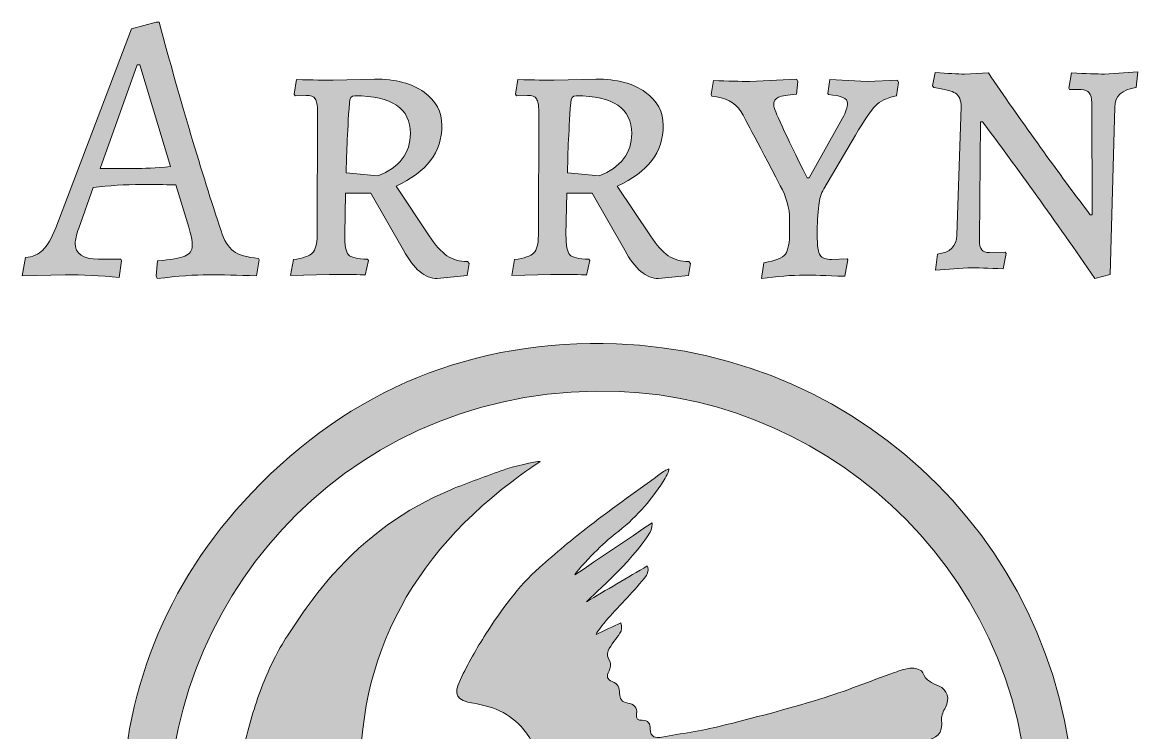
# Model space of a CAD drawing. Header units: inches. Extents: x 31.65 to 37.6, y -31.99 to -24.41.
# Drawn here: x 31.65 to 37.6, y -28.2 to -24.41 of the extents above; entities that cross this region are included whole.
import ezdxf

# ---------------------------------------------------------------- set-up
doc = ezdxf.new("R2010")
doc.units = ezdxf.units.IN
doc.header["$MEASUREMENT"] = 0
doc.layers.add('Layer 2', color=7, linetype='Continuous')
doc.layers.add('Layer 4', color=7, linetype='Continuous')

# ---------------------------------------------------------------- blocks, each defined once
blk = doc.blocks.new('block 2')
at = {"layer": 'Layer 2', "lineweight": 0}
for points, knots in [([(34.8205, -26.1245), (34.0569, -26.0969), (33.3999, -26.3651), (32.8722, -26.9197), (32.4086, -27.4069), (32.1777, -27.9952), (32.1763, -28.6686), (32.1734, -30.0633), (33.3137, -31.2115), (34.7193, -31.2044), (36.1281, -31.2132), (37.2786, -30.063), (37.2666, -28.6493), (37.2547, -27.2311), (36.1342, -26.1718), (34.8205, -26.1245)], [0, 0, 0, 0, 1, 1, 1, 2, 2, 2, 3, 3, 3, 4, 4, 4, 5, 5, 5, 5]), ([(34.7234, -30.9656), (33.4632, -30.9652), (32.405, -29.9411), (32.4278, -28.6185), (32.4484, -27.4323), (33.4295, -26.3275), (34.8358, -26.3786), (35.966, -26.4197), (37.056, -27.3729), (37.0229, -28.7404), (36.9941, -29.9373), (36.0025, -30.9662), (34.7234, -30.9656)], [0, 0, 0, 0, 1, 1, 1, 2, 2, 2, 3, 3, 3, 4, 4, 4, 4])]:
    blk.add_open_spline(points, degree=3, knots=knots, dxfattribs=at)

msp = doc.modelspace()

# ---------------------------------------------------------------- hatches: boundary and pattern name
at = {"layer": 'Layer 2', "true_color": 0xffffff}
h = msp.add_hatch(color=7, dxfattribs=at)
h.dxf.hatch_style = 2
edge = h.paths.add_edge_path()
edge.add_spline(control_points=[(34.8205, -26.1245), (34.0569, -26.0969), (33.3999, -26.3651), (32.8722, -26.9197), (32.4086, -27.4069), (32.1777, -27.9952), (32.1763, -28.6686), (32.1734, -30.0633), (33.3137, -31.2115), (34.7193, -31.2044), (36.1281, -31.2132), (37.2786, -30.063), (37.2666, -28.6493), (37.2547, -27.2311), (36.1342, -26.1718), (34.8205, -26.1245)], knot_values=[0, 0, 0, 0, 1, 1, 1, 2, 2, 2, 3, 3, 3, 4, 4, 4, 5, 5, 5, 5], degree=3, periodic=1)
edge = h.paths.add_edge_path()
edge.add_spline(control_points=[(34.7234, -30.9656), (33.4632, -30.9652), (32.405, -29.9411), (32.4278, -28.6185), (32.4484, -27.4323), (33.4295, -26.3275), (34.8358, -26.3786), (35.966, -26.4197), (37.056, -27.3729), (37.0229, -28.7404), (36.9941, -29.9373), (36.0025, -30.9662), (34.7234, -30.9656)], knot_values=[0, 0, 0, 0, 1, 1, 1, 2, 2, 2, 3, 3, 3, 4, 4, 4, 4], degree=3, periodic=1)
edge = h.paths.add_edge_path()
edge.add_spline(control_points=[(36.5399, -27.9501), (36.5063, -27.9341), (36.4696, -27.9244), (36.4556, -27.8801), (36.4513, -27.8666), (36.418, -27.8541), (36.3987, -27.8551), (36.367, -27.8568), (36.3352, -27.8678), (36.3048, -27.8785), (36.1709, -27.9258), (36.0391, -27.9799), (35.9035, -28.0212), (35.7285, -28.0747), (35.5512, -28.1213), (35.3736, -28.1652), (35.2713, -28.1905), (35.1666, -28.2054), (35.0626, -28.2232), (35.0302, -28.2288), (34.9996, -28.2277), (35.0005, -28.1791), (35.0008, -28.1543), (34.99, -28.1326), (34.9568, -28.134), (34.9357, -28.1348), (34.923, -28.1262), (34.9271, -28.0997), (34.9325, -28.0656), (34.912, -28.0455), (34.88, -28.0417), (34.847, -28.0377), (34.8366, -28.0187), (34.8367, -27.99), (34.8368, -27.9604), (34.827, -27.9388), (34.7973, -27.9274), (34.7682, -27.9162), (34.7649, -27.8976), (34.7801, -27.8701), (34.7875, -27.8566), (34.7925, -27.8325), (34.7855, -27.8221), (34.7546, -27.7763), (34.7833, -27.7477), (34.8062, -27.7127), (34.8247, -27.6843), (34.8606, -27.6594), (34.8431, -27.6131), (34.8088, -27.6295), (34.7451, -27.6596), (34.7119, -27.6754), (34.7081, -27.6705), (34.7461, -27.6255), (34.7536, -27.6152), (34.7595, -27.6071), (34.7657, -27.5992), (34.7724, -27.5917), (34.8412, -27.5147), (34.9159, -27.4425), (34.9797, -27.3613), (34.992, -27.3456), (34.9884, -27.3132), (34.9842, -27.3096), (34.8837, -27.37), (34.7611, -27.4403), (34.6605, -27.5007), (34.657, -27.496), (34.9042, -27.29), (34.9999, -27.1299), (35.0075, -27.1172), (35.0129, -27.0841), (35.0095, -27.0797), (34.8839, -27.1641), (34.7237, -27.2731), (34.5981, -27.3576), (34.5945, -27.3543), (34.6616, -27.2781), (34.7012, -27.2394), (34.7407, -27.2007), (34.7856, -27.1592), (34.8126, -27.1389), (34.9163, -27.0609), (34.9995, -26.9659), (35.0693, -26.8592), (35.0819, -26.8401), (35.1041, -26.799), (35.0984, -26.7918), (35.0891, -26.7966), (35.0789, -26.8002), (35.0706, -26.8063), (34.9387, -26.9024), (34.8054, -26.9966), (34.6759, -27.0959), (34.5839, -27.1664), (34.4954, -27.2416), (34.4086, -27.3185), (34.2937, -27.4203), (34.2044, -27.5442), (34.1223, -27.6726), (34.0723, -27.7507), (34.027, -27.8324), (33.9862, -27.9158), (33.946, -27.998), (33.9665, -28.0286), (34.0556, -28.0428), (34.1694, -28.0607), (34.2698, -28.1043), (34.3389, -28.2018), (34.3834, -28.2646), (34.418, -28.3323), (34.416, -28.4116), (34.4157, -28.4277), (34.4035, -28.4496), (34.3901, -28.4579), (34.3521, -28.4815), (34.3086, -28.4963), (34.271, -28.5203), (34.1445, -28.6011), (34.0467, -28.7079), (33.9867, -28.8472), (33.9493, -28.934), (33.9524, -29.0343), (33.9911, -29.1103), (34.0028, -29.1334), (34.04, -29.1714), (34.0863, -29.1969), (34.0851, -29.1838), (34.0873, -29.1679), (34.0886, -29.1551), (34.0922, -29.1173), (34.1259, -29.0726), (34.1638, -29.0642), (34.2184, -29.0523), (34.2736, -29.0423), (34.3289, -29.0334), (34.4138, -29.0197), (34.499, -29.0067), (34.5842, -28.9949), (34.6202, -28.9899), (34.6479, -28.9989), (34.6552, -29.0421), (34.6627, -29.0864), (34.6724, -29.1306), (34.685, -29.1737), (34.7069, -29.2492), (34.6925, -29.3216), (34.6583, -29.387), (34.6291, -29.4424), (34.5869, -29.4912), (34.5472, -29.5405), (34.5024, -29.596), (34.5055, -29.6425), (34.5704, -29.6751), (34.6595, -29.72), (34.7506, -29.7624), (34.8445, -29.7953), (34.9306, -29.8254), (35.0207, -29.8464), (35.1106, -29.8626), (35.2217, -29.8826), (35.3344, -29.9041), (35.4467, -29.9058), (35.6379, -29.9087), (35.8294, -29.8985), (36.0206, -29.8899), (36.0741, -29.8876), (36.131, -29.885), (36.1784, -29.8411), (35.9387, -29.7868), (35.6981, -29.7702), (35.4569, -29.7534), (35.6049, -29.7078), (35.7634, -29.7258), (35.9079, -29.6609), (35.7298, -29.5998), (35.5418, -29.6099), (35.3591, -29.5784), (35.369, -29.5708), (35.4981, -29.555), (35.6065, -29.5429), (35.6454, -29.5387), (35.7508, -29.5288), (35.7654, -29.5208), (35.7354, -29.4845), (35.6618, -29.4659), (35.6351, -29.4608), (35.5635, -29.4471), (35.4904, -29.4457), (35.4168, -29.4465), (35.3859, -29.4468), (35.3548, -29.4444), (35.3237, -29.4417), (35.3037, -29.44), (35.219, -29.4348), (35.2185, -29.4293), (35.2929, -29.4145), (35.4109, -29.3907), (35.4851, -29.3759), (35.4942, -29.3491), (35.4819, -29.3356), (35.4577, -29.3288), (35.4215, -29.3185), (35.3845, -29.3102), (35.3497, -29.2965), (35.3362, -29.2911), (35.321, -29.2745), (35.3184, -29.2608), (35.3136, -29.2353), (35.3096, -29.2149), (35.2804, -29.2066), (35.2696, -29.2036), (35.2574, -29.1928), (35.2529, -29.1824), (35.2329, -29.1373), (35.2285, -29.0926), (35.2342, -29.0409), (35.2398, -28.9905), (35.2297, -28.937), (35.2405, -28.8851), (35.241, -28.8828), (35.2389, -28.8798), (35.2377, -28.8772), (35.2236, -28.8493), (35.232, -28.8262), (35.2567, -28.8113), (35.3406, -28.7606), (35.4235, -28.7074), (35.5106, -28.6626), (35.6767, -28.5774), (35.8444, -28.4955), (36.0131, -28.4158), (36.1596, -28.3466), (36.3091, -28.2853), (36.4665, -28.2436), (36.5272, -28.2274), (36.564, -28.2141), (36.5557, -28.1275), (36.5537, -28.1074), (36.5659, -28.0844), (36.5763, -28.0651), (36.6013, -28.0184), (36.5875, -27.9726), (36.5399, -27.9501)], knot_values=[0, 0, 0, 0, 1, 1, 1, 2, 2, 2, 3, 3, 3, 4, 4, 4, 5, 5, 5, 6, 6, 6, 7, 7, 7, 8, 8, 8, 9, 9, 9, 10, 10, 10, 11, 11, 11, 12, 12, 12, 13, 13, 13, 14, 14, 14, 15, 15, 15, 16, 16, 16, 17, 17, 17, 18, 18, 18, 19, 19, 19, 20, 20, 20, 21, 21, 21, 22, 22, 22, 23, 23, 23, 24, 24, 24, 25, 25, 25, 26, 26, 26, 27, 27, 27, 28, 28, 28, 29, 29, 29, 30, 30, 30, 31, 31, 31, 32, 32, 32, 33, 33, 33, 34, 34, 34, 35, 35, 35, 36, 36, 36, 37, 37, 37, 38, 38, 38, 39, 39, 39, 40, 40, 40, 41, 41, 41, 42, 42, 42, 43, 43, 43, 44, 44, 44, 45, 45, 45, 46, 46, 46, 47, 47, 47, 48, 48, 48, 49, 49, 49, 50, 50, 50, 51, 51, 51, 52, 52, 52, 53, 53, 53, 54, 54, 54, 55, 55, 55, 56, 56, 56, 57, 57, 57, 58, 58, 58, 59, 59, 59, 60, 60, 60, 61, 61, 61, 62, 62, 62, 63, 63, 63, 64, 64, 64, 65, 65, 65, 66, 66, 66, 67, 67, 67, 68, 68, 68, 69, 69, 69, 70, 70, 70, 71, 71, 71, 72, 72, 72, 73, 73, 73, 74, 74, 74, 75, 75, 75, 76, 76, 76, 77, 77, 77, 78, 78, 78, 79, 79, 79, 80, 80, 80, 81, 81, 81, 81], degree=3, periodic=1)
edge = h.paths.add_edge_path()
edge.add_spline(control_points=[(34.2163, -29.9664), (33.7822, -29.6377), (33.5195, -29.1962), (33.4643, -28.653), (33.3875, -27.8968), (33.6723, -27.3074), (34.2603, -26.8602), (34.3015, -26.829), (34.3676, -26.782), (34.4115, -26.7522), (34.3913, -26.7493), (34.2591, -26.7819), (34.2196, -26.7961), (34.1245, -26.8302), (34.0293, -26.8641), (33.9361, -26.9028), (33.6915, -27.0042), (33.4821, -27.1579), (33.307, -27.3543), (33.2165, -27.4558), (33.1374, -27.5688), (33.0628, -27.6828), (33.0101, -27.7633), (32.9668, -27.8517), (32.9317, -27.9414), (32.8922, -28.0419), (32.8611, -28.1466), (32.8365, -28.2518), (32.8163, -28.3379), (32.8137, -28.428), (32.7983, -28.5155), (32.7742, -28.6521), (32.7925, -28.7881), (32.8071, -28.9227), (32.8197, -29.038), (32.8479, -29.1518), (32.8849, -29.2636), (32.9392, -29.4275), (33.0088, -29.5835), (33.1042, -29.7261), (33.2488, -29.9422), (33.4256, -30.128), (33.6447, -30.2716), (33.8236, -30.3888), (34.0118, -30.4816), (34.2208, -30.5347), (34.3546, -30.5686), (34.4886, -30.5927), (34.6257, -30.6005), (34.8336, -30.6122), (35.0384, -30.5926), (35.2387, -30.5338), (35.3087, -30.5132), (35.3795, -30.4943), (35.4471, -30.4677), (35.5187, -30.4395), (35.708, -30.3302), (35.7073, -30.3267), (35.6014, -30.3441), (35.4805, -30.3532), (35.3797, -30.3539), (34.9577, -30.3569), (34.5669, -30.232), (34.2163, -29.9664)], knot_values=[0, 0, 0, 0, 1, 1, 1, 2, 2, 2, 3, 3, 3, 4, 4, 4, 5, 5, 5, 6, 6, 6, 7, 7, 7, 8, 8, 8, 9, 9, 9, 10, 10, 10, 11, 11, 11, 12, 12, 12, 13, 13, 13, 14, 14, 14, 15, 15, 15, 16, 16, 16, 17, 17, 17, 18, 18, 18, 19, 19, 19, 20, 20, 20, 21, 21, 21, 21], degree=3, periodic=1)
at = {"layer": 'Layer 4', "true_color": 0xffffff}
h = msp.add_hatch(color=7, dxfattribs=at)
h.dxf.hatch_style = 2
edge = h.paths.add_edge_path()
edge.add_spline(control_points=[(32.368, -25.7764), (32.368, -25.7764), (32.3617, -25.7618), (32.3617, -25.7618), (32.3617, -25.7618), (32.37, -25.6808), (32.37, -25.6808), (32.4406, -25.6753), (32.4891, -25.667), (32.5154, -25.6559), (32.5417, -25.6448), (32.5548, -25.6262), (32.5548, -25.5998), (32.5548, -25.5736), (32.5486, -25.541), (32.5361, -25.5023), (32.5361, -25.5023), (32.4676, -25.2759), (32.4676, -25.2759), (32.4344, -25.2746), (32.3735, -25.2738), (32.2849, -25.2738), (32.1963, -25.2738), (32.1098, -25.2794), (32.0254, -25.2905), (32.0254, -25.2905), (31.9485, -25.5064), (31.9485, -25.5064), (31.9361, -25.5438), (31.9298, -25.5708), (31.9298, -25.5874), (31.9298, -25.6442), (31.9714, -25.6725), (32.0544, -25.6725), (32.0544, -25.6725), (32.1728, -25.6725), (32.1728, -25.6725), (32.1728, -25.6725), (32.1769, -25.6808), (32.1769, -25.6808), (32.1769, -25.6808), (32.1645, -25.7701), (32.1645, -25.7701), (32.0634, -25.7604), (31.9672, -25.7556), (31.8759, -25.7556), (31.8759, -25.7556), (31.6475, -25.7618), (31.6475, -25.7618), (31.6475, -25.7618), (31.6641, -25.6642), (31.6641, -25.6642), (31.7028, -25.6601), (31.734, -25.6466), (31.7575, -25.6237), (31.781, -25.6009), (31.8039, -25.5611), (31.826, -25.5043), (31.826, -25.5043), (32.2309, -24.4433), (32.2309, -24.4433), (32.2309, -24.4433), (32.3617, -24.408), (32.3617, -24.408), (32.3617, -24.408), (32.3784, -24.408), (32.3784, -24.408), (32.4946, -24.8385), (32.6047, -25.2095), (32.7085, -25.5209), (32.7251, -25.5722), (32.7473, -25.6082), (32.7749, -25.6289), (32.8026, -25.6497), (32.8469, -25.6629), (32.9078, -25.6684), (32.9078, -25.6684), (32.912, -25.6767), (32.912, -25.6767), (32.912, -25.6767), (32.8975, -25.7618), (32.8975, -25.7618), (32.7978, -25.7577), (32.7123, -25.7556), (32.641, -25.7556), (32.5697, -25.7556), (32.4787, -25.7625), (32.368, -25.7764)], knot_values=[0, 0, 0, 0, 1, 1, 1, 2, 2, 2, 3, 3, 3, 4, 4, 4, 5, 5, 5, 6, 6, 6, 7, 7, 7, 8, 8, 8, 9, 9, 9, 10, 10, 10, 11, 11, 11, 12, 12, 12, 13, 13, 13, 14, 14, 14, 15, 15, 15, 16, 16, 16, 17, 17, 17, 18, 18, 18, 19, 19, 19, 20, 20, 20, 21, 21, 21, 22, 22, 22, 23, 23, 23, 24, 24, 24, 25, 25, 25, 26, 26, 26, 27, 27, 27, 28, 28, 28, 29, 29, 29, 29], degree=3, periodic=1)
edge = h.paths.add_edge_path()
edge.add_spline(control_points=[(32.2455, -25.1887), (32.2953, -25.1887), (32.3597, -25.1853), (32.4386, -25.1783), (32.4386, -25.1783), (32.2745, -24.6343), (32.2745, -24.6343), (32.2745, -24.6343), (32.26, -24.6343), (32.26, -24.6343), (32.26, -24.6343), (32.0627, -25.1887), (32.0627, -25.1887), (32.0627, -25.1887), (32.2455, -25.1887), (32.2455, -25.1887)], knot_values=[0, 0, 0, 0, 1, 1, 1, 2, 2, 2, 3, 3, 3, 4, 4, 4, 5, 5, 5, 5], degree=3, periodic=1)
h = msp.add_hatch(color=7, dxfattribs=at)
h.dxf.hatch_style = 2
edge = h.paths.add_edge_path()
edge.add_spline(control_points=[(33.7924, -24.7807), (33.856, -24.8271), (33.8879, -24.8863), (33.8879, -24.9582), (33.8879, -25.1008), (33.8062, -25.2088), (33.6429, -25.2822), (33.6429, -25.2822), (33.8194, -25.5479), (33.8194, -25.5479), (33.8526, -25.5978), (33.8844, -25.6331), (33.9149, -25.6538), (33.9453, -25.6746), (33.982, -25.685), (34.0249, -25.685), (34.0249, -25.685), (34.0332, -25.6954), (34.0332, -25.6954), (34.0332, -25.6954), (34.0229, -25.7597), (34.0229, -25.7597), (34.0229, -25.7597), (33.863, -25.7764), (33.863, -25.7764), (33.7979, -25.7764), (33.7377, -25.7258), (33.6823, -25.6248), (33.6823, -25.6248), (33.5079, -25.3195), (33.5079, -25.3195), (33.5079, -25.3195), (33.3729, -25.3195), (33.3729, -25.3195), (33.3729, -25.3195), (33.3688, -25.5417), (33.3688, -25.5417), (33.3688, -25.5985), (33.3753, -25.6341), (33.3885, -25.6486), (33.4016, -25.6632), (33.4359, -25.6712), (33.4913, -25.6725), (33.4913, -25.6725), (33.4954, -25.6788), (33.4954, -25.6788), (33.4954, -25.6788), (33.4788, -25.7577), (33.4788, -25.7577), (33.4788, -25.7549), (33.4151, -25.7535), (33.2878, -25.7535), (33.2878, -25.7535), (33.0802, -25.7597), (33.0802, -25.7597), (33.0802, -25.7597), (33.0947, -25.6746), (33.0947, -25.6746), (33.1459, -25.6677), (33.1798, -25.6559), (33.1964, -25.6393), (33.213, -25.6227), (33.2214, -25.5915), (33.2214, -25.5459), (33.2214, -25.5459), (33.2234, -24.8835), (33.2234, -24.8835), (33.2234, -24.8502), (33.2193, -24.8278), (33.211, -24.816), (33.2027, -24.8042), (33.1867, -24.7983), (33.1632, -24.7983), (33.1632, -24.7983), (33.1051, -24.8004), (33.1051, -24.8004), (33.1051, -24.8004), (33.0988, -24.7921), (33.0988, -24.7921), (33.0988, -24.7921), (33.1113, -24.7132), (33.1113, -24.7132), (33.1985, -24.716), (33.2636, -24.7174), (33.3065, -24.7174), (33.3065, -24.7174), (33.5287, -24.7111), (33.5287, -24.7111), (33.6408, -24.7111), (33.7287, -24.7343), (33.7924, -24.7807)], knot_values=[0, 0, 0, 0, 1, 1, 1, 2, 2, 2, 3, 3, 3, 4, 4, 4, 5, 5, 5, 6, 6, 6, 7, 7, 7, 8, 8, 8, 9, 9, 9, 10, 10, 10, 11, 11, 11, 12, 12, 12, 13, 13, 13, 14, 14, 14, 15, 15, 15, 16, 16, 16, 17, 17, 17, 18, 18, 18, 19, 19, 19, 20, 20, 20, 21, 21, 21, 22, 22, 22, 23, 23, 23, 24, 24, 24, 25, 25, 25, 26, 26, 26, 27, 27, 27, 28, 28, 28, 29, 29, 29, 30, 30, 30, 30], degree=3, periodic=1)
edge = h.paths.add_edge_path()
edge.add_spline(control_points=[(33.5453, -25.2282), (33.6616, -25.1811), (33.7197, -25.1057), (33.7197, -25.0018), (33.7197, -24.8676), (33.6207, -24.8004), (33.4228, -24.8004), (33.4034, -24.8004), (33.3937, -24.8129), (33.3937, -24.8378), (33.3826, -25.0067), (33.3771, -25.1313), (33.3771, -25.2115), (33.3771, -25.2115), (33.5453, -25.2282), (33.5453, -25.2282)], knot_values=[0, 0, 0, 0, 1, 1, 1, 2, 2, 2, 3, 3, 3, 4, 4, 4, 5, 5, 5, 5], degree=3, periodic=1)
h = msp.add_hatch(color=7, dxfattribs=at)
h.dxf.hatch_style = 2
edge = h.paths.add_edge_path()
edge.add_spline(control_points=[(34.9738, -24.7807), (35.0375, -24.8271), (35.0693, -24.8863), (35.0693, -24.9582), (35.0693, -25.1008), (34.9876, -25.2088), (34.8243, -25.2822), (34.8243, -25.2822), (35.0008, -25.5479), (35.0008, -25.5479), (35.0341, -25.5978), (35.0659, -25.6331), (35.0963, -25.6538), (35.1268, -25.6746), (35.1635, -25.685), (35.2064, -25.685), (35.2064, -25.685), (35.2147, -25.6954), (35.2147, -25.6954), (35.2147, -25.6954), (35.2043, -25.7597), (35.2043, -25.7597), (35.2043, -25.7597), (35.0444, -25.7764), (35.0444, -25.7764), (34.9794, -25.7764), (34.9191, -25.7258), (34.8638, -25.6248), (34.8638, -25.6248), (34.6894, -25.3195), (34.6894, -25.3195), (34.6894, -25.3195), (34.5544, -25.3195), (34.5544, -25.3195), (34.5544, -25.3195), (34.5502, -25.5417), (34.5502, -25.5417), (34.5502, -25.5985), (34.5568, -25.6341), (34.57, -25.6486), (34.5831, -25.6632), (34.6174, -25.6712), (34.6728, -25.6725), (34.6728, -25.6725), (34.6769, -25.6788), (34.6769, -25.6788), (34.6769, -25.6788), (34.6603, -25.7577), (34.6603, -25.7577), (34.6603, -25.7549), (34.5966, -25.7535), (34.4693, -25.7535), (34.4693, -25.7535), (34.2616, -25.7597), (34.2616, -25.7597), (34.2616, -25.7597), (34.2761, -25.6746), (34.2761, -25.6746), (34.3273, -25.6677), (34.3613, -25.6559), (34.3779, -25.6393), (34.3945, -25.6227), (34.4028, -25.5915), (34.4028, -25.5459), (34.4028, -25.5459), (34.4049, -24.8835), (34.4049, -24.8835), (34.4049, -24.8502), (34.4007, -24.8278), (34.3924, -24.816), (34.3841, -24.8042), (34.3682, -24.7983), (34.3447, -24.7983), (34.3447, -24.7983), (34.2865, -24.8004), (34.2865, -24.8004), (34.2865, -24.8004), (34.2803, -24.7921), (34.2803, -24.7921), (34.2803, -24.7921), (34.2927, -24.7132), (34.2927, -24.7132), (34.38, -24.716), (34.445, -24.7174), (34.4879, -24.7174), (34.4879, -24.7174), (34.7101, -24.7111), (34.7101, -24.7111), (34.8223, -24.7111), (34.9101, -24.7343), (34.9738, -24.7807)], knot_values=[0, 0, 0, 0, 1, 1, 1, 2, 2, 2, 3, 3, 3, 4, 4, 4, 5, 5, 5, 6, 6, 6, 7, 7, 7, 8, 8, 8, 9, 9, 9, 10, 10, 10, 11, 11, 11, 12, 12, 12, 13, 13, 13, 14, 14, 14, 15, 15, 15, 16, 16, 16, 17, 17, 17, 18, 18, 18, 19, 19, 19, 20, 20, 20, 21, 21, 21, 22, 22, 22, 23, 23, 23, 24, 24, 24, 25, 25, 25, 26, 26, 26, 27, 27, 27, 28, 28, 28, 29, 29, 29, 30, 30, 30, 30], degree=3, periodic=1)
edge = h.paths.add_edge_path()
edge.add_spline(control_points=[(34.7267, -25.2282), (34.843, -25.1811), (34.9012, -25.1057), (34.9012, -25.0018), (34.9012, -24.8676), (34.8022, -24.8004), (34.6042, -24.8004), (34.5848, -24.8004), (34.5752, -24.8129), (34.5752, -24.8378), (34.564, -25.0067), (34.5586, -25.1313), (34.5586, -25.2115), (34.5586, -25.2115), (34.7267, -25.2282), (34.7267, -25.2282)], knot_values=[0, 0, 0, 0, 1, 1, 1, 2, 2, 2, 3, 3, 3, 4, 4, 4, 5, 5, 5, 5], degree=3, periodic=1)
h = msp.add_hatch(color=7, dxfattribs=at)
h.dxf.hatch_style = 2
edge = h.paths.add_edge_path()
edge.add_spline(control_points=[(35.958, -24.7132), (35.958, -24.7132), (36.1574, -24.7236), (36.1574, -24.7236), (36.1574, -24.7236), (36.3193, -24.7174), (36.3193, -24.7174), (36.3193, -24.7174), (36.3256, -24.7298), (36.3256, -24.7298), (36.3256, -24.7298), (36.3152, -24.8004), (36.3152, -24.8004), (36.2626, -24.8115), (36.2249, -24.8292), (36.202, -24.8534), (36.1792, -24.8776), (36.1435, -24.9299), (36.0951, -25.0101), (36.0951, -25.0101), (35.9269, -25.2967), (35.9269, -25.2967), (35.9117, -25.323), (35.9027, -25.3521), (35.8999, -25.3839), (35.8944, -25.431), (35.8916, -25.4836), (35.8916, -25.5417), (35.8916, -25.5999), (35.8968, -25.6366), (35.9072, -25.6518), (35.9176, -25.667), (35.938, -25.6746), (35.9684, -25.6746), (35.9684, -25.6746), (36.0515, -25.6705), (36.0515, -25.6705), (36.0515, -25.6705), (36.0556, -25.6767), (36.0556, -25.6767), (36.0556, -25.6767), (36.039, -25.7639), (36.039, -25.7639), (35.9366, -25.7597), (35.8653, -25.7577), (35.8252, -25.7577), (35.7518, -25.7577), (35.6749, -25.7639), (35.5947, -25.7764), (35.5947, -25.7764), (35.6071, -25.6912), (35.6071, -25.6912), (35.668, -25.6816), (35.7061, -25.6663), (35.7213, -25.6455), (35.7365, -25.6248), (35.7442, -25.584), (35.7442, -25.523), (35.7442, -25.523), (35.7442, -25.4587), (35.7442, -25.4587), (35.7442, -25.4005), (35.7276, -25.341), (35.6943, -25.2801), (35.5656, -25.0337), (35.495, -24.9008), (35.4826, -24.8814), (35.4521, -24.8357), (35.4008, -24.8094), (35.3289, -24.8025), (35.3289, -24.8025), (35.3247, -24.7942), (35.3247, -24.7942), (35.3247, -24.7942), (35.3372, -24.7194), (35.3372, -24.7194), (35.4161, -24.7222), (35.4812, -24.7236), (35.5324, -24.7236), (35.5324, -24.7236), (35.7815, -24.7112), (35.7815, -24.7112), (35.7815, -24.7112), (35.7878, -24.7236), (35.7878, -24.7236), (35.7878, -24.7236), (35.7815, -24.7921), (35.7815, -24.7921), (35.7345, -24.7949), (35.7023, -24.8001), (35.685, -24.8077), (35.6677, -24.8153), (35.6591, -24.8295), (35.6591, -24.8503), (35.6591, -24.871), (35.7186, -25.0005), (35.8376, -25.2386), (35.8376, -25.2386), (35.848, -25.2386), (35.848, -25.2386), (35.848, -25.2386), (36.0266, -24.9188), (36.0266, -24.9188), (36.0446, -24.887), (36.0536, -24.8606), (36.0536, -24.8399), (36.0536, -24.8136), (36.0196, -24.7984), (35.9518, -24.7942), (35.9518, -24.7942), (35.9477, -24.788), (35.9477, -24.788), (35.9477, -24.788), (35.958, -24.7132), (35.958, -24.7132)], knot_values=[0, 0, 0, 0, 1, 1, 1, 2, 2, 2, 3, 3, 3, 4, 4, 4, 5, 5, 5, 6, 6, 6, 7, 7, 7, 8, 8, 8, 9, 9, 9, 10, 10, 10, 11, 11, 11, 12, 12, 12, 13, 13, 13, 14, 14, 14, 15, 15, 15, 16, 16, 16, 17, 17, 17, 18, 18, 18, 19, 19, 19, 20, 20, 20, 21, 21, 21, 22, 22, 22, 23, 23, 23, 24, 24, 24, 25, 25, 25, 26, 26, 26, 27, 27, 27, 28, 28, 28, 29, 29, 29, 30, 30, 30, 31, 31, 31, 32, 32, 32, 33, 33, 33, 34, 34, 34, 35, 35, 35, 36, 36, 36, 37, 37, 37, 38, 38, 38, 38], degree=3, periodic=1)
h = msp.add_hatch(color=7, dxfattribs=at)
h.dxf.hatch_style = 2
edge = h.paths.add_edge_path()
edge.add_spline(control_points=[(37.3015, -24.7672), (37.3015, -24.7672), (37.2392, -24.7672), (37.2392, -24.7672), (37.2392, -24.7672), (37.235, -24.7589), (37.235, -24.7589), (37.235, -24.7589), (37.2496, -24.6779), (37.2496, -24.6779), (37.3257, -24.6821), (37.3845, -24.6841), (37.426, -24.6841), (37.426, -24.6841), (37.6025, -24.6717), (37.6025, -24.6717), (37.6025, -24.6717), (37.5942, -24.7568), (37.5942, -24.7568), (37.5195, -24.7665), (37.4814, -24.8011), (37.48, -24.8606), (37.48, -24.8606), (37.4551, -25.7535), (37.4551, -25.7535), (37.4551, -25.7535), (37.3741, -25.7764), (37.3741, -25.7764), (37.161, -25.4663), (36.9609, -25.1874), (36.774, -24.9396), (36.774, -24.9396), (36.7637, -24.9396), (36.7637, -24.9396), (36.7637, -24.9396), (36.7574, -25.5687), (36.7574, -25.5687), (36.7574, -25.595), (36.7616, -25.613), (36.7699, -25.6227), (36.7782, -25.6324), (36.792, -25.6372), (36.8114, -25.6372), (36.8114, -25.6372), (36.8945, -25.6351), (36.8945, -25.6351), (36.8945, -25.6351), (36.9007, -25.6414), (36.9007, -25.6414), (36.9007, -25.6414), (36.8841, -25.7244), (36.8841, -25.7244), (36.8066, -25.7203), (36.7436, -25.7182), (36.6952, -25.7182), (36.6952, -25.7182), (36.5228, -25.7307), (36.5228, -25.7307), (36.5228, -25.7307), (36.5332, -25.6455), (36.5332, -25.6455), (36.601, -25.6372), (36.6356, -25.6033), (36.637, -25.5438), (36.637, -25.5438), (36.6598, -24.8586), (36.6598, -24.8586), (36.6598, -24.824), (36.6498, -24.8001), (36.6297, -24.7869), (36.6097, -24.7738), (36.5713, -24.7638), (36.5145, -24.7568), (36.5145, -24.7568), (36.5062, -24.7464), (36.5062, -24.7464), (36.5062, -24.7464), (36.5207, -24.6759), (36.5207, -24.6759), (36.5885, -24.6814), (36.6412, -24.6841), (36.6785, -24.6841), (36.6785, -24.6841), (36.8052, -24.6779), (36.8052, -24.6779), (36.9727, -24.9243), (37.1541, -25.177), (37.3492, -25.4358), (37.3492, -25.4358), (37.3596, -25.4358), (37.3596, -25.4358), (37.3596, -25.4358), (37.3575, -24.8357), (37.3575, -24.8357), (37.3575, -24.7901), (37.3388, -24.7672), (37.3015, -24.7672)], knot_values=[0, 0, 0, 0, 1, 1, 1, 2, 2, 2, 3, 3, 3, 4, 4, 4, 5, 5, 5, 6, 6, 6, 7, 7, 7, 8, 8, 8, 9, 9, 9, 10, 10, 10, 11, 11, 11, 12, 12, 12, 13, 13, 13, 14, 14, 14, 15, 15, 15, 16, 16, 16, 17, 17, 17, 18, 18, 18, 19, 19, 19, 20, 20, 20, 21, 21, 21, 22, 22, 22, 23, 23, 23, 24, 24, 24, 25, 25, 25, 26, 26, 26, 27, 27, 27, 28, 28, 28, 29, 29, 29, 30, 30, 30, 31, 31, 31, 32, 32, 32, 32], degree=3, periodic=1)

# ---------------------------------------------------------------- linework, layer by layer
at = {"layer": 'Layer 2', "lineweight": 0}
for points, knots in [([(34.2163, -29.9664), (33.7822, -29.6377), (33.5195, -29.1962), (33.4643, -28.653), (33.3875, -27.8968), (33.6723, -27.3074), (34.2603, -26.8602), (34.3015, -26.829), (34.3676, -26.782), (34.4115, -26.7522), (34.3913, -26.7493), (34.2591, -26.7819), (34.2196, -26.7961), (34.1245, -26.8302), (34.0293, -26.8641), (33.9361, -26.9028), (33.6915, -27.0042), (33.4821, -27.1579), (33.307, -27.3543), (33.2165, -27.4558), (33.1374, -27.5688), (33.0628, -27.6828), (33.0101, -27.7633), (32.9668, -27.8517), (32.9317, -27.9414), (32.8922, -28.0419), (32.8611, -28.1466), (32.8365, -28.2518), (32.8163, -28.3379), (32.8137, -28.428), (32.7983, -28.5155), (32.7742, -28.6521), (32.7925, -28.7881), (32.8071, -28.9227), (32.8197, -29.038), (32.8479, -29.1518), (32.8849, -29.2636), (32.9392, -29.4275), (33.0088, -29.5835), (33.1042, -29.7261), (33.2488, -29.9422), (33.4256, -30.128), (33.6447, -30.2716), (33.8236, -30.3888), (34.0118, -30.4816), (34.2208, -30.5347), (34.3546, -30.5686), (34.4886, -30.5927), (34.6257, -30.6005), (34.8336, -30.6122), (35.0384, -30.5926), (35.2387, -30.5338), (35.3087, -30.5132), (35.3795, -30.4943), (35.4471, -30.4677), (35.5187, -30.4395), (35.708, -30.3302), (35.7073, -30.3267), (35.6014, -30.3441), (35.4805, -30.3532), (35.3797, -30.3539), (34.9577, -30.3569), (34.5669, -30.232), (34.2163, -29.9664)], [0, 0, 0, 0, 1, 1, 1, 2, 2, 2, 3, 3, 3, 4, 4, 4, 5, 5, 5, 6, 6, 6, 7, 7, 7, 8, 8, 8, 9, 9, 9, 10, 10, 10, 11, 11, 11, 12, 12, 12, 13, 13, 13, 14, 14, 14, 15, 15, 15, 16, 16, 16, 17, 17, 17, 18, 18, 18, 19, 19, 19, 20, 20, 20, 21, 21, 21, 21]), ([(36.5399, -27.9501), (36.5063, -27.9341), (36.4696, -27.9244), (36.4556, -27.8801), (36.4513, -27.8666), (36.418, -27.8541), (36.3987, -27.8551), (36.367, -27.8568), (36.3352, -27.8678), (36.3048, -27.8785), (36.1709, -27.9258), (36.0391, -27.9799), (35.9035, -28.0212), (35.7285, -28.0747), (35.5512, -28.1213), (35.3736, -28.1652), (35.2713, -28.1905), (35.1666, -28.2054), (35.0626, -28.2232), (35.0302, -28.2288), (34.9996, -28.2277), (35.0005, -28.1791), (35.0008, -28.1543), (34.99, -28.1326), (34.9568, -28.134), (34.9357, -28.1348), (34.923, -28.1262), (34.9271, -28.0997), (34.9325, -28.0656), (34.912, -28.0455), (34.88, -28.0417), (34.847, -28.0377), (34.8366, -28.0187), (34.8367, -27.99), (34.8368, -27.9604), (34.827, -27.9388), (34.7973, -27.9274), (34.7682, -27.9162), (34.7649, -27.8976), (34.7801, -27.8701), (34.7875, -27.8566), (34.7925, -27.8325), (34.7855, -27.8221), (34.7546, -27.7763), (34.7833, -27.7477), (34.8062, -27.7127), (34.8247, -27.6843), (34.8606, -27.6594), (34.8431, -27.6131), (34.8088, -27.6295), (34.7451, -27.6596), (34.7119, -27.6754), (34.7081, -27.6705), (34.7461, -27.6255), (34.7536, -27.6152), (34.7595, -27.6071), (34.7657, -27.5992), (34.7724, -27.5917), (34.8412, -27.5147), (34.9159, -27.4425), (34.9797, -27.3613), (34.992, -27.3456), (34.9884, -27.3132), (34.9842, -27.3096), (34.8837, -27.37), (34.7611, -27.4403), (34.6605, -27.5007), (34.657, -27.496), (34.9042, -27.29), (34.9999, -27.1299), (35.0075, -27.1172), (35.0129, -27.0841), (35.0095, -27.0797), (34.8839, -27.1641), (34.7237, -27.2731), (34.5981, -27.3576), (34.5945, -27.3543), (34.6616, -27.2781), (34.7012, -27.2394), (34.7407, -27.2007), (34.7856, -27.1592), (34.8126, -27.1389), (34.9163, -27.0609), (34.9995, -26.9659), (35.0693, -26.8592), (35.0819, -26.8401), (35.1041, -26.799), (35.0984, -26.7918), (35.0891, -26.7966), (35.0789, -26.8002), (35.0706, -26.8063), (34.9387, -26.9024), (34.8054, -26.9966), (34.6759, -27.0959), (34.5839, -27.1664), (34.4954, -27.2416), (34.4086, -27.3185), (34.2937, -27.4203), (34.2044, -27.5442), (34.1223, -27.6726), (34.0723, -27.7507), (34.027, -27.8324), (33.9862, -27.9158), (33.946, -27.998), (33.9665, -28.0286), (34.0556, -28.0428), (34.1694, -28.0607), (34.2698, -28.1043), (34.3389, -28.2018), (34.3834, -28.2646), (34.418, -28.3323), (34.416, -28.4116), (34.4157, -28.4277), (34.4035, -28.4496), (34.3901, -28.4579), (34.3521, -28.4815), (34.3086, -28.4963), (34.271, -28.5203), (34.1445, -28.6011), (34.0467, -28.7079), (33.9867, -28.8472), (33.9493, -28.934), (33.9524, -29.0343), (33.9911, -29.1103), (34.0028, -29.1334), (34.04, -29.1714), (34.0863, -29.1969), (34.0851, -29.1838), (34.0873, -29.1679), (34.0886, -29.1551), (34.0922, -29.1173), (34.1259, -29.0726), (34.1638, -29.0642), (34.2184, -29.0523), (34.2736, -29.0423), (34.3289, -29.0334), (34.4138, -29.0197), (34.499, -29.0067), (34.5842, -28.9949), (34.6202, -28.9899), (34.6479, -28.9989), (34.6552, -29.0421), (34.6627, -29.0864), (34.6724, -29.1306), (34.685, -29.1737), (34.7069, -29.2492), (34.6925, -29.3216), (34.6583, -29.387), (34.6291, -29.4424), (34.5869, -29.4912), (34.5472, -29.5405), (34.5024, -29.596), (34.5055, -29.6425), (34.5704, -29.6751), (34.6595, -29.72), (34.7506, -29.7624), (34.8445, -29.7953), (34.9306, -29.8254), (35.0207, -29.8464), (35.1106, -29.8626), (35.2217, -29.8826), (35.3344, -29.9041), (35.4467, -29.9058), (35.6379, -29.9087), (35.8294, -29.8985), (36.0206, -29.8899), (36.0741, -29.8876), (36.131, -29.885), (36.1784, -29.8411), (35.9387, -29.7868), (35.6981, -29.7702), (35.4569, -29.7534), (35.6049, -29.7078), (35.7634, -29.7258), (35.9079, -29.6609), (35.7298, -29.5998), (35.5418, -29.6099), (35.3591, -29.5784), (35.369, -29.5708), (35.4981, -29.555), (35.6065, -29.5429), (35.6454, -29.5387), (35.7508, -29.5288), (35.7654, -29.5208), (35.7354, -29.4845), (35.6618, -29.4659), (35.6351, -29.4608), (35.5635, -29.4471), (35.4904, -29.4457), (35.4168, -29.4465), (35.3859, -29.4468), (35.3548, -29.4444), (35.3237, -29.4417), (35.3037, -29.44), (35.219, -29.4348), (35.2185, -29.4293), (35.2929, -29.4145), (35.4109, -29.3907), (35.4851, -29.3759), (35.4942, -29.3491), (35.4819, -29.3356), (35.4577, -29.3288), (35.4215, -29.3185), (35.3845, -29.3102), (35.3497, -29.2965), (35.3362, -29.2911), (35.321, -29.2745), (35.3184, -29.2608), (35.3136, -29.2353), (35.3096, -29.2149), (35.2804, -29.2066), (35.2696, -29.2036), (35.2574, -29.1928), (35.2529, -29.1824), (35.2329, -29.1373), (35.2285, -29.0926), (35.2342, -29.0409), (35.2398, -28.9905), (35.2297, -28.937), (35.2405, -28.8851), (35.241, -28.8828), (35.2389, -28.8798), (35.2377, -28.8772), (35.2236, -28.8493), (35.232, -28.8262), (35.2567, -28.8113), (35.3406, -28.7606), (35.4235, -28.7074), (35.5106, -28.6626), (35.6767, -28.5774), (35.8444, -28.4955), (36.0131, -28.4158), (36.1596, -28.3466), (36.3091, -28.2853), (36.4665, -28.2436), (36.5272, -28.2274), (36.564, -28.2141), (36.5557, -28.1275), (36.5537, -28.1074), (36.5659, -28.0844), (36.5763, -28.0651), (36.6013, -28.0184), (36.5875, -27.9726), (36.5399, -27.9501)], [0, 0, 0, 0, 1, 1, 1, 2, 2, 2, 3, 3, 3, 4, 4, 4, 5, 5, 5, 6, 6, 6, 7, 7, 7, 8, 8, 8, 9, 9, 9, 10, 10, 10, 11, 11, 11, 12, 12, 12, 13, 13, 13, 14, 14, 14, 15, 15, 15, 16, 16, 16, 17, 17, 17, 18, 18, 18, 19, 19, 19, 20, 20, 20, 21, 21, 21, 22, 22, 22, 23, 23, 23, 24, 24, 24, 25, 25, 25, 26, 26, 26, 27, 27, 27, 28, 28, 28, 29, 29, 29, 30, 30, 30, 31, 31, 31, 32, 32, 32, 33, 33, 33, 34, 34, 34, 35, 35, 35, 36, 36, 36, 37, 37, 37, 38, 38, 38, 39, 39, 39, 40, 40, 40, 41, 41, 41, 42, 42, 42, 43, 43, 43, 44, 44, 44, 45, 45, 45, 46, 46, 46, 47, 47, 47, 48, 48, 48, 49, 49, 49, 50, 50, 50, 51, 51, 51, 52, 52, 52, 53, 53, 53, 54, 54, 54, 55, 55, 55, 56, 56, 56, 57, 57, 57, 58, 58, 58, 59, 59, 59, 60, 60, 60, 61, 61, 61, 62, 62, 62, 63, 63, 63, 64, 64, 64, 65, 65, 65, 66, 66, 66, 67, 67, 67, 68, 68, 68, 69, 69, 69, 70, 70, 70, 71, 71, 71, 72, 72, 72, 73, 73, 73, 74, 74, 74, 75, 75, 75, 76, 76, 76, 77, 77, 77, 78, 78, 78, 79, 79, 79, 80, 80, 80, 81, 81, 81, 81])]:
    msp.add_open_spline(points, degree=3, knots=knots, dxfattribs=at)
at = {"layer": 'Layer 4', "lineweight": 0}
for points, knots in [([(32.368, -25.7764), (32.368, -25.7764), (32.3617, -25.7618), (32.3617, -25.7618), (32.3617, -25.7618), (32.37, -25.6808), (32.37, -25.6808), (32.4406, -25.6753), (32.4891, -25.667), (32.5154, -25.6559), (32.5417, -25.6448), (32.5548, -25.6262), (32.5548, -25.5998), (32.5548, -25.5736), (32.5486, -25.541), (32.5361, -25.5023), (32.5361, -25.5023), (32.4676, -25.2759), (32.4676, -25.2759), (32.4344, -25.2746), (32.3735, -25.2738), (32.2849, -25.2738), (32.1963, -25.2738), (32.1098, -25.2794), (32.0254, -25.2905), (32.0254, -25.2905), (31.9485, -25.5064), (31.9485, -25.5064), (31.9361, -25.5438), (31.9298, -25.5708), (31.9298, -25.5874), (31.9298, -25.6442), (31.9714, -25.6725), (32.0544, -25.6725), (32.0544, -25.6725), (32.1728, -25.6725), (32.1728, -25.6725), (32.1728, -25.6725), (32.1769, -25.6808), (32.1769, -25.6808), (32.1769, -25.6808), (32.1645, -25.7701), (32.1645, -25.7701), (32.0634, -25.7604), (31.9672, -25.7556), (31.8759, -25.7556), (31.8759, -25.7556), (31.6475, -25.7618), (31.6475, -25.7618), (31.6475, -25.7618), (31.6641, -25.6642), (31.6641, -25.6642), (31.7028, -25.6601), (31.734, -25.6466), (31.7575, -25.6237), (31.781, -25.6009), (31.8039, -25.5611), (31.826, -25.5043), (31.826, -25.5043), (32.2309, -24.4433), (32.2309, -24.4433), (32.2309, -24.4433), (32.3617, -24.408), (32.3617, -24.408), (32.3617, -24.408), (32.3784, -24.408), (32.3784, -24.408), (32.4946, -24.8385), (32.6047, -25.2095), (32.7085, -25.5209), (32.7251, -25.5722), (32.7473, -25.6082), (32.7749, -25.6289), (32.8026, -25.6497), (32.8469, -25.6629), (32.9078, -25.6684), (32.9078, -25.6684), (32.912, -25.6767), (32.912, -25.6767), (32.912, -25.6767), (32.8975, -25.7618), (32.8975, -25.7618), (32.7978, -25.7577), (32.7123, -25.7556), (32.641, -25.7556), (32.5697, -25.7556), (32.4787, -25.7625), (32.368, -25.7764)], [0, 0, 0, 0, 1, 1, 1, 2, 2, 2, 3, 3, 3, 4, 4, 4, 5, 5, 5, 6, 6, 6, 7, 7, 7, 8, 8, 8, 9, 9, 9, 10, 10, 10, 11, 11, 11, 12, 12, 12, 13, 13, 13, 14, 14, 14, 15, 15, 15, 16, 16, 16, 17, 17, 17, 18, 18, 18, 19, 19, 19, 20, 20, 20, 21, 21, 21, 22, 22, 22, 23, 23, 23, 24, 24, 24, 25, 25, 25, 26, 26, 26, 27, 27, 27, 28, 28, 28, 29, 29, 29, 29]), ([(32.2455, -25.1887), (32.2953, -25.1887), (32.3597, -25.1853), (32.4386, -25.1783), (32.4386, -25.1783), (32.2745, -24.6343), (32.2745, -24.6343), (32.2745, -24.6343), (32.26, -24.6343), (32.26, -24.6343), (32.26, -24.6343), (32.0627, -25.1887), (32.0627, -25.1887), (32.0627, -25.1887), (32.2455, -25.1887), (32.2455, -25.1887)], [0, 0, 0, 0, 1, 1, 1, 2, 2, 2, 3, 3, 3, 4, 4, 4, 5, 5, 5, 5]), ([(33.7924, -24.7807), (33.856, -24.8271), (33.8879, -24.8863), (33.8879, -24.9582), (33.8879, -25.1008), (33.8062, -25.2088), (33.6429, -25.2822), (33.6429, -25.2822), (33.8194, -25.5479), (33.8194, -25.5479), (33.8526, -25.5978), (33.8844, -25.6331), (33.9149, -25.6538), (33.9453, -25.6746), (33.982, -25.685), (34.0249, -25.685), (34.0249, -25.685), (34.0332, -25.6954), (34.0332, -25.6954), (34.0332, -25.6954), (34.0229, -25.7597), (34.0229, -25.7597), (34.0229, -25.7597), (33.863, -25.7764), (33.863, -25.7764), (33.7979, -25.7764), (33.7377, -25.7258), (33.6823, -25.6248), (33.6823, -25.6248), (33.5079, -25.3195), (33.5079, -25.3195), (33.5079, -25.3195), (33.3729, -25.3195), (33.3729, -25.3195), (33.3729, -25.3195), (33.3688, -25.5417), (33.3688, -25.5417), (33.3688, -25.5985), (33.3753, -25.6341), (33.3885, -25.6486), (33.4016, -25.6632), (33.4359, -25.6712), (33.4913, -25.6725), (33.4913, -25.6725), (33.4954, -25.6788), (33.4954, -25.6788), (33.4954, -25.6788), (33.4788, -25.7577), (33.4788, -25.7577), (33.4788, -25.7549), (33.4151, -25.7535), (33.2878, -25.7535), (33.2878, -25.7535), (33.0802, -25.7597), (33.0802, -25.7597), (33.0802, -25.7597), (33.0947, -25.6746), (33.0947, -25.6746), (33.1459, -25.6677), (33.1798, -25.6559), (33.1964, -25.6393), (33.213, -25.6227), (33.2214, -25.5915), (33.2214, -25.5459), (33.2214, -25.5459), (33.2234, -24.8835), (33.2234, -24.8835), (33.2234, -24.8502), (33.2193, -24.8278), (33.211, -24.816), (33.2027, -24.8042), (33.1867, -24.7983), (33.1632, -24.7983), (33.1632, -24.7983), (33.1051, -24.8004), (33.1051, -24.8004), (33.1051, -24.8004), (33.0988, -24.7921), (33.0988, -24.7921), (33.0988, -24.7921), (33.1113, -24.7132), (33.1113, -24.7132), (33.1985, -24.716), (33.2636, -24.7174), (33.3065, -24.7174), (33.3065, -24.7174), (33.5287, -24.7111), (33.5287, -24.7111), (33.6408, -24.7111), (33.7287, -24.7343), (33.7924, -24.7807)], [0, 0, 0, 0, 1, 1, 1, 2, 2, 2, 3, 3, 3, 4, 4, 4, 5, 5, 5, 6, 6, 6, 7, 7, 7, 8, 8, 8, 9, 9, 9, 10, 10, 10, 11, 11, 11, 12, 12, 12, 13, 13, 13, 14, 14, 14, 15, 15, 15, 16, 16, 16, 17, 17, 17, 18, 18, 18, 19, 19, 19, 20, 20, 20, 21, 21, 21, 22, 22, 22, 23, 23, 23, 24, 24, 24, 25, 25, 25, 26, 26, 26, 27, 27, 27, 28, 28, 28, 29, 29, 29, 30, 30, 30, 30]), ([(34.9738, -24.7807), (35.0375, -24.8271), (35.0693, -24.8863), (35.0693, -24.9582), (35.0693, -25.1008), (34.9876, -25.2088), (34.8243, -25.2822), (34.8243, -25.2822), (35.0008, -25.5479), (35.0008, -25.5479), (35.0341, -25.5978), (35.0659, -25.6331), (35.0963, -25.6538), (35.1268, -25.6746), (35.1635, -25.685), (35.2064, -25.685), (35.2064, -25.685), (35.2147, -25.6954), (35.2147, -25.6954), (35.2147, -25.6954), (35.2043, -25.7597), (35.2043, -25.7597), (35.2043, -25.7597), (35.0444, -25.7764), (35.0444, -25.7764), (34.9794, -25.7764), (34.9191, -25.7258), (34.8638, -25.6248), (34.8638, -25.6248), (34.6894, -25.3195), (34.6894, -25.3195), (34.6894, -25.3195), (34.5544, -25.3195), (34.5544, -25.3195), (34.5544, -25.3195), (34.5502, -25.5417), (34.5502, -25.5417), (34.5502, -25.5985), (34.5568, -25.6341), (34.57, -25.6486), (34.5831, -25.6632), (34.6174, -25.6712), (34.6728, -25.6725), (34.6728, -25.6725), (34.6769, -25.6788), (34.6769, -25.6788), (34.6769, -25.6788), (34.6603, -25.7577), (34.6603, -25.7577), (34.6603, -25.7549), (34.5966, -25.7535), (34.4693, -25.7535), (34.4693, -25.7535), (34.2616, -25.7597), (34.2616, -25.7597), (34.2616, -25.7597), (34.2761, -25.6746), (34.2761, -25.6746), (34.3273, -25.6677), (34.3613, -25.6559), (34.3779, -25.6393), (34.3945, -25.6227), (34.4028, -25.5915), (34.4028, -25.5459), (34.4028, -25.5459), (34.4049, -24.8835), (34.4049, -24.8835), (34.4049, -24.8502), (34.4007, -24.8278), (34.3924, -24.816), (34.3841, -24.8042), (34.3682, -24.7983), (34.3447, -24.7983), (34.3447, -24.7983), (34.2865, -24.8004), (34.2865, -24.8004), (34.2865, -24.8004), (34.2803, -24.7921), (34.2803, -24.7921), (34.2803, -24.7921), (34.2927, -24.7132), (34.2927, -24.7132), (34.38, -24.716), (34.445, -24.7174), (34.4879, -24.7174), (34.4879, -24.7174), (34.7101, -24.7111), (34.7101, -24.7111), (34.8223, -24.7111), (34.9101, -24.7343), (34.9738, -24.7807)], [0, 0, 0, 0, 1, 1, 1, 2, 2, 2, 3, 3, 3, 4, 4, 4, 5, 5, 5, 6, 6, 6, 7, 7, 7, 8, 8, 8, 9, 9, 9, 10, 10, 10, 11, 11, 11, 12, 12, 12, 13, 13, 13, 14, 14, 14, 15, 15, 15, 16, 16, 16, 17, 17, 17, 18, 18, 18, 19, 19, 19, 20, 20, 20, 21, 21, 21, 22, 22, 22, 23, 23, 23, 24, 24, 24, 25, 25, 25, 26, 26, 26, 27, 27, 27, 28, 28, 28, 29, 29, 29, 30, 30, 30, 30]), ([(35.958, -24.7132), (35.958, -24.7132), (36.1574, -24.7236), (36.1574, -24.7236), (36.1574, -24.7236), (36.3193, -24.7174), (36.3193, -24.7174), (36.3193, -24.7174), (36.3256, -24.7298), (36.3256, -24.7298), (36.3256, -24.7298), (36.3152, -24.8004), (36.3152, -24.8004), (36.2626, -24.8115), (36.2249, -24.8292), (36.202, -24.8534), (36.1792, -24.8776), (36.1435, -24.9299), (36.0951, -25.0101), (36.0951, -25.0101), (35.9269, -25.2967), (35.9269, -25.2967), (35.9117, -25.323), (35.9027, -25.3521), (35.8999, -25.3839), (35.8944, -25.431), (35.8916, -25.4836), (35.8916, -25.5417), (35.8916, -25.5999), (35.8968, -25.6366), (35.9072, -25.6518), (35.9176, -25.667), (35.938, -25.6746), (35.9684, -25.6746), (35.9684, -25.6746), (36.0515, -25.6705), (36.0515, -25.6705), (36.0515, -25.6705), (36.0556, -25.6767), (36.0556, -25.6767), (36.0556, -25.6767), (36.039, -25.7639), (36.039, -25.7639), (35.9366, -25.7597), (35.8653, -25.7577), (35.8252, -25.7577), (35.7518, -25.7577), (35.6749, -25.7639), (35.5947, -25.7764), (35.5947, -25.7764), (35.6071, -25.6912), (35.6071, -25.6912), (35.668, -25.6816), (35.7061, -25.6663), (35.7213, -25.6455), (35.7365, -25.6248), (35.7442, -25.584), (35.7442, -25.523), (35.7442, -25.523), (35.7442, -25.4587), (35.7442, -25.4587), (35.7442, -25.4005), (35.7276, -25.341), (35.6943, -25.2801), (35.5656, -25.0337), (35.495, -24.9008), (35.4826, -24.8814), (35.4521, -24.8357), (35.4008, -24.8094), (35.3289, -24.8025), (35.3289, -24.8025), (35.3247, -24.7942), (35.3247, -24.7942), (35.3247, -24.7942), (35.3372, -24.7194), (35.3372, -24.7194), (35.4161, -24.7222), (35.4812, -24.7236), (35.5324, -24.7236), (35.5324, -24.7236), (35.7815, -24.7112), (35.7815, -24.7112), (35.7815, -24.7112), (35.7878, -24.7236), (35.7878, -24.7236), (35.7878, -24.7236), (35.7815, -24.7921), (35.7815, -24.7921), (35.7345, -24.7949), (35.7023, -24.8001), (35.685, -24.8077), (35.6677, -24.8153), (35.6591, -24.8295), (35.6591, -24.8503), (35.6591, -24.871), (35.7186, -25.0005), (35.8376, -25.2386), (35.8376, -25.2386), (35.848, -25.2386), (35.848, -25.2386), (35.848, -25.2386), (36.0266, -24.9188), (36.0266, -24.9188), (36.0446, -24.887), (36.0536, -24.8606), (36.0536, -24.8399), (36.0536, -24.8136), (36.0196, -24.7984), (35.9518, -24.7942), (35.9518, -24.7942), (35.9477, -24.788), (35.9477, -24.788), (35.9477, -24.788), (35.958, -24.7132), (35.958, -24.7132)], [0, 0, 0, 0, 1, 1, 1, 2, 2, 2, 3, 3, 3, 4, 4, 4, 5, 5, 5, 6, 6, 6, 7, 7, 7, 8, 8, 8, 9, 9, 9, 10, 10, 10, 11, 11, 11, 12, 12, 12, 13, 13, 13, 14, 14, 14, 15, 15, 15, 16, 16, 16, 17, 17, 17, 18, 18, 18, 19, 19, 19, 20, 20, 20, 21, 21, 21, 22, 22, 22, 23, 23, 23, 24, 24, 24, 25, 25, 25, 26, 26, 26, 27, 27, 27, 28, 28, 28, 29, 29, 29, 30, 30, 30, 31, 31, 31, 32, 32, 32, 33, 33, 33, 34, 34, 34, 35, 35, 35, 36, 36, 36, 37, 37, 37, 38, 38, 38, 38]), ([(37.3015, -24.7672), (37.3015, -24.7672), (37.2392, -24.7672), (37.2392, -24.7672), (37.2392, -24.7672), (37.235, -24.7589), (37.235, -24.7589), (37.235, -24.7589), (37.2496, -24.6779), (37.2496, -24.6779), (37.3257, -24.6821), (37.3845, -24.6841), (37.426, -24.6841), (37.426, -24.6841), (37.6025, -24.6717), (37.6025, -24.6717), (37.6025, -24.6717), (37.5942, -24.7568), (37.5942, -24.7568), (37.5195, -24.7665), (37.4814, -24.8011), (37.48, -24.8606), (37.48, -24.8606), (37.4551, -25.7535), (37.4551, -25.7535), (37.4551, -25.7535), (37.3741, -25.7764), (37.3741, -25.7764), (37.161, -25.4663), (36.9609, -25.1874), (36.774, -24.9396), (36.774, -24.9396), (36.7637, -24.9396), (36.7637, -24.9396), (36.7637, -24.9396), (36.7574, -25.5687), (36.7574, -25.5687), (36.7574, -25.595), (36.7616, -25.613), (36.7699, -25.6227), (36.7782, -25.6324), (36.792, -25.6372), (36.8114, -25.6372), (36.8114, -25.6372), (36.8945, -25.6351), (36.8945, -25.6351), (36.8945, -25.6351), (36.9007, -25.6414), (36.9007, -25.6414), (36.9007, -25.6414), (36.8841, -25.7244), (36.8841, -25.7244), (36.8066, -25.7203), (36.7436, -25.7182), (36.6952, -25.7182), (36.6952, -25.7182), (36.5228, -25.7307), (36.5228, -25.7307), (36.5228, -25.7307), (36.5332, -25.6455), (36.5332, -25.6455), (36.601, -25.6372), (36.6356, -25.6033), (36.637, -25.5438), (36.637, -25.5438), (36.6598, -24.8586), (36.6598, -24.8586), (36.6598, -24.824), (36.6498, -24.8001), (36.6297, -24.7869), (36.6097, -24.7738), (36.5713, -24.7638), (36.5145, -24.7568), (36.5145, -24.7568), (36.5062, -24.7464), (36.5062, -24.7464), (36.5062, -24.7464), (36.5207, -24.6759), (36.5207, -24.6759), (36.5885, -24.6814), (36.6412, -24.6841), (36.6785, -24.6841), (36.6785, -24.6841), (36.8052, -24.6779), (36.8052, -24.6779), (36.9727, -24.9243), (37.1541, -25.177), (37.3492, -25.4358), (37.3492, -25.4358), (37.3596, -25.4358), (37.3596, -25.4358), (37.3596, -25.4358), (37.3575, -24.8357), (37.3575, -24.8357), (37.3575, -24.7901), (37.3388, -24.7672), (37.3015, -24.7672)], [0, 0, 0, 0, 1, 1, 1, 2, 2, 2, 3, 3, 3, 4, 4, 4, 5, 5, 5, 6, 6, 6, 7, 7, 7, 8, 8, 8, 9, 9, 9, 10, 10, 10, 11, 11, 11, 12, 12, 12, 13, 13, 13, 14, 14, 14, 15, 15, 15, 16, 16, 16, 17, 17, 17, 18, 18, 18, 19, 19, 19, 20, 20, 20, 21, 21, 21, 22, 22, 22, 23, 23, 23, 24, 24, 24, 25, 25, 25, 26, 26, 26, 27, 27, 27, 28, 28, 28, 29, 29, 29, 30, 30, 30, 31, 31, 31, 32, 32, 32, 32]), ([(33.5453, -25.2282), (33.6616, -25.1811), (33.7197, -25.1057), (33.7197, -25.0018), (33.7197, -24.8676), (33.6207, -24.8004), (33.4228, -24.8004), (33.4034, -24.8004), (33.3937, -24.8129), (33.3937, -24.8378), (33.3826, -25.0067), (33.3771, -25.1313), (33.3771, -25.2115), (33.3771, -25.2115), (33.5453, -25.2282), (33.5453, -25.2282)], [0, 0, 0, 0, 1, 1, 1, 2, 2, 2, 3, 3, 3, 4, 4, 4, 5, 5, 5, 5]), ([(34.7267, -25.2282), (34.843, -25.1811), (34.9012, -25.1057), (34.9012, -25.0018), (34.9012, -24.8676), (34.8022, -24.8004), (34.6042, -24.8004), (34.5848, -24.8004), (34.5752, -24.8129), (34.5752, -24.8378), (34.564, -25.0067), (34.5586, -25.1313), (34.5586, -25.2115), (34.5586, -25.2115), (34.7267, -25.2282), (34.7267, -25.2282)], [0, 0, 0, 0, 1, 1, 1, 2, 2, 2, 3, 3, 3, 4, 4, 4, 5, 5, 5, 5])]:
    msp.add_open_spline(points, degree=3, knots=knots, dxfattribs=at)

# ---------------------------------------------------------------- block references
at = {"layer": 'Layer 2'}
msp.add_blockref('block 2', (0, 0), dxfattribs=at)

doc.saveas('drawing.dxf')
